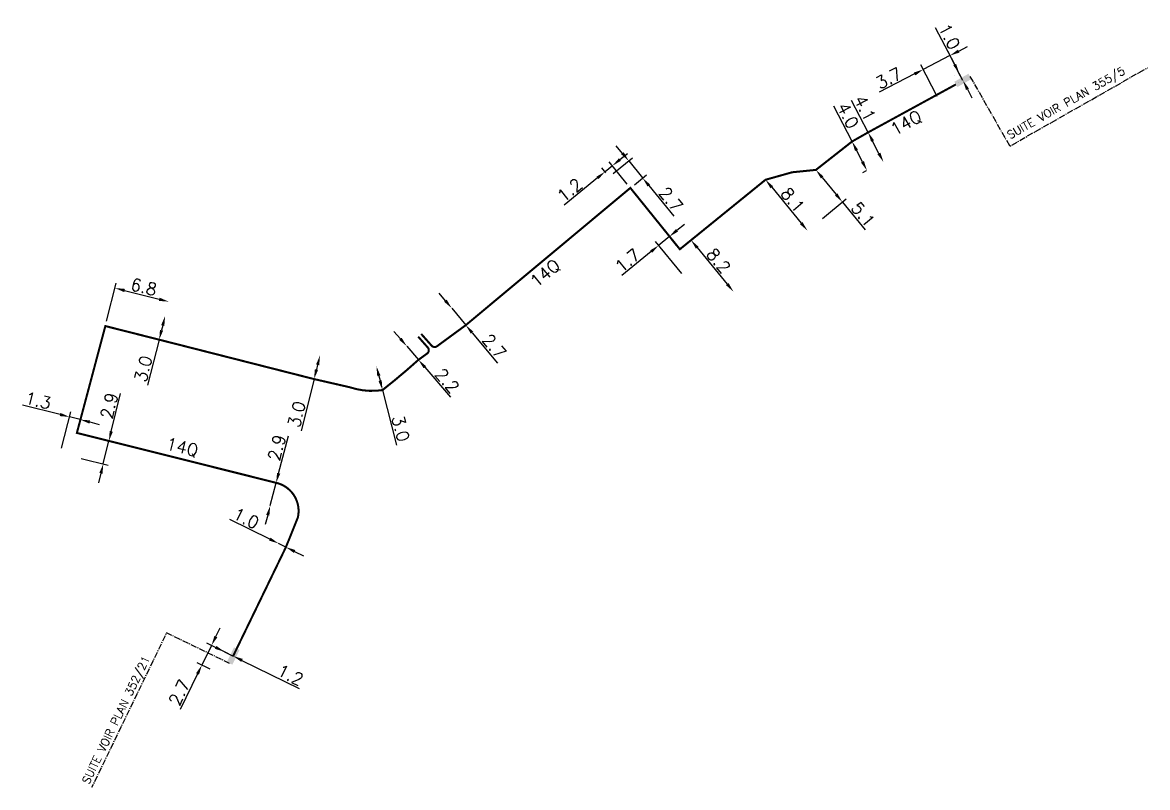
# Model space of a CAD drawing. Header units: millimetres. Extents: x 160285 to 161000, y 122000 to 122644.
# Drawn here: x 160285 to 160423, y 122101.2 to 122195 of the extents above; entities that cross this region are included whole.
import ezdxf
from ezdxf.enums import TextEntityAlignment as Align

# ---------------------------------------------------------------- set-up
doc = ezdxf.new("R2010")
doc.units = ezdxf.units.MM
doc.header["$MEASUREMENT"] = 0
doc.header["$PDMODE"] = 34
doc.linetypes.add('CENTER2', pattern=[1.125, 0.75, -0.125, 0.125, -0.125])
doc.linetypes.add('S_ST', pattern=[14, 8, -1.5, 0, -1.5, 0, -1.5, 0, -1.5])
doc.layers.get('0').update_dxf_attribs({"linetype": 'CONTINUOUS'})
doc.layers.get('Defpoints').update_dxf_attribs({"linetype": 'CONTINUOUS'})
for name, color, linetype in [('S_100', 5, 'CONTINUOUS'), ('S_300', 7, 'CONTINUOUS'), ('S_930', 7, 'CONTINUOUS')]:
    doc.layers.add(name, color=color, linetype=linetype)
doc.styles.get("Standard").update_dxf_attribs({"font": 'ROMANS.SHX'})
doc.dimstyles.get("Standard").update_dxf_attribs({"dimscale": 0, "dimtxt": 1.5, "dimasz": 1.2, "dimexe": 0.625, "dimexo": 0.625, "dimgap": 0.25, "dimtad": 1, "dimdec": 1, "dimzin": 0, "dimdsep": 46, "dimtxsty": 'Standard', "dimcen": -0.5, "dimdle": 1, "dimadec": 0, "dimazin": 0, "dimtfac": 0.8, "dimtdec": 1, "dimtmove": 0, "dimatfit": 3, "dimfxl": 0, "dimtolj": 1, "dimtzin": 0, "dimarcsym": 0})

# ---------------------------------------------------------------- blocks, each defined once
blk = doc.blocks.new('*D35')
at = {"layer": 'Defpoints', "color": 0, "linetype": 'Continuous', "transparency": 16777216}
for p in [(160316.42, 122131.1), (160316.42, 122131.1), (160317.32, 122130.65)]:
    blk.add_point(p, dxfattribs=at)
at = {"layer": 'S_100', "color": 0, "linetype": 'Continuous', "lineweight": -2, "transparency": 16777216}
for p, q in [((160315.34, 122131.63), (160310.46, 122134.05)), ((160317.32, 122130.65), (160316.42, 122131.1)), ((160318.39, 122130.12), (160319.46, 122129.58))]:
    blk.add_line(p, q, dxfattribs=at)
at = {"layer": 'S_100', "color": 0, "linetype": 'Continuous', "transparency": 16777216}
for points in [[(160315.43, 122131.81), (160315.26, 122131.45), (160316.42, 122131.1)], [(160318.48, 122130.3), (160318.3, 122129.94), (160317.32, 122130.65)]]:
    blk.add_solid(points, dxfattribs=at)
at = {"layer": 'S_100', "color": 0, "linetype": 'Continuous', "transparency": 16777216, "insert": (160312.44, 122134.19), "char_height": 1.5, "attachment_point": 5, "rotation": 333.598}
blk.add_mtext('\\A1;1.0', dxfattribs=at)
blk = doc.blocks.new('*D36')
at = {"layer": 'Defpoints', "color": 0, "linetype": 'Continuous', "transparency": 16777216}
for p in [(160316.12, 122138.54), (160315.4, 122135.74), (160315.4, 122135.74)]:
    blk.add_point(p, dxfattribs=at)
at = {"layer": 'S_100', "color": 0, "linetype": 'Continuous', "lineweight": -2, "transparency": 16777216}
for p, q in [((160316.42, 122139.7), (160317.62, 122144.32)), ((160315.4, 122135.74), (160316.12, 122138.54)), ((160315.09, 122134.57), (160314.79, 122133.41))]:
    blk.add_line(p, q, dxfattribs=at)
at = {"layer": 'S_100', "color": 0, "linetype": 'Continuous', "transparency": 16777216}
for points in [[(160316.23, 122139.75), (160316.62, 122139.65), (160316.12, 122138.54)], [(160314.9, 122134.62), (160315.29, 122134.52), (160315.4, 122135.74)]]:
    blk.add_solid(points, dxfattribs=at)
at = {"layer": 'S_100', "color": 0, "linetype": 'Continuous', "transparency": 16777216, "insert": (160316.2, 122142.85), "char_height": 1.5, "attachment_point": 5, "rotation": 75.4763}
blk.add_mtext('\\A1;2.9', dxfattribs=at)
blk = doc.blocks.new('*D37')
at = {"layer": 'Defpoints', "color": 0, "linetype": 'Continuous', "transparency": 16777216}
for p in [(160302.96, 122160.75), (160302.96, 122160.75), (160295.18, 122157.76)]:
    blk.add_point(p, dxfattribs=at)
at = {"layer": 'S_100', "color": 0, "linetype": 'Continuous', "lineweight": -2, "transparency": 16777216}
for p, q in [((160295.34, 122158.36), (160296.52, 122163.03)), ((160297.53, 122162.12), (160301.79, 122161.05))]:
    blk.add_line(p, q, dxfattribs=at)
at = {"layer": 'S_100', "color": 0, "linetype": 'Continuous', "transparency": 16777216}
for points in [[(160297.58, 122162.32), (160297.48, 122161.93), (160296.36, 122162.42)], [(160301.84, 122161.24), (160301.74, 122160.85), (160302.96, 122160.75)]]:
    blk.add_solid(points, dxfattribs=at)
at = {"layer": 'S_100', "color": 0, "linetype": 'Continuous', "transparency": 16777216, "insert": (160299.9, 122162.55), "char_height": 1.5, "attachment_point": 5, "rotation": 345.7975}
blk.add_mtext('\\A1;6.8', dxfattribs=at)
blk = doc.blocks.new('*D38')
at = {"layer": 'Defpoints', "color": 0, "linetype": 'Continuous', "transparency": 16777216}
for p in [(160302.51, 122159), (160302.51, 122159), (160301.78, 122156.09)]:
    blk.add_point(p, dxfattribs=at)
at = {"layer": 'S_100', "color": 0, "linetype": 'Continuous', "lineweight": -2, "transparency": 16777216}
for p, q in [((160302.22, 122157.83), (160302.07, 122157.25)), ((160301.78, 122156.09), (160300.36, 122150.51))]:
    blk.add_line(p, q, dxfattribs=at)
at = {"layer": 'S_100', "color": 0, "linetype": 'Continuous', "transparency": 16777216}
for points in [[(160302.02, 122157.88), (160302.41, 122157.78), (160302.51, 122159)], [(160301.88, 122157.3), (160302.26, 122157.2), (160301.78, 122156.09)]]:
    blk.add_solid(points, dxfattribs=at)
at = {"layer": 'S_100', "color": 0, "linetype": 'Continuous', "transparency": 16777216, "insert": (160299.84, 122152.52), "char_height": 1.5, "attachment_point": 5, "rotation": 75.7975}
blk.add_mtext('\\A1;3.0', dxfattribs=at)
blk = doc.blocks.new('*D39')
at = {"layer": 'Defpoints', "color": 0, "linetype": 'Continuous', "transparency": 16777216}
for p in [(160321.5, 122154.17), (160321.5, 122154.17), (160320.77, 122151.26)]:
    blk.add_point(p, dxfattribs=at)
at = {"layer": 'S_100', "color": 0, "linetype": 'Continuous', "lineweight": -2, "transparency": 16777216}
for p, q in [((160321.21, 122153.01), (160321.06, 122152.43)), ((160320.77, 122151.26), (160319.17, 122144.93))]:
    blk.add_line(p, q, dxfattribs=at)
at = {"layer": 'S_100', "color": 0, "linetype": 'Continuous', "transparency": 16777216}
for points in [[(160321.02, 122153.06), (160321.4, 122152.96), (160321.5, 122154.17)], [(160320.87, 122152.48), (160321.26, 122152.38), (160320.77, 122151.26)]]:
    blk.add_solid(points, dxfattribs=at)
at = {"layer": 'S_100', "color": 0, "linetype": 'Continuous', "transparency": 16777216, "insert": (160318.64, 122146.94), "char_height": 1.5, "attachment_point": 5, "rotation": 75.8092}
blk.add_mtext('\\A1;3.0', dxfattribs=at)
blk = doc.blocks.new('*D40')
at = {"layer": 'Defpoints', "color": 0, "linetype": 'Continuous', "transparency": 16777216}
for p in [(160328.42, 122152.82), (160328.42, 122152.82), (160329.16, 122149.91)]:
    blk.add_point(p, dxfattribs=at)
at = {"layer": 'S_100', "color": 0, "linetype": 'Continuous', "lineweight": -2, "transparency": 16777216}
for p, q in [((160328.72, 122151.65), (160328.87, 122151.07)), ((160329.16, 122149.91), (160330.87, 122143.17))]:
    blk.add_line(p, q, dxfattribs=at)
at = {"layer": 'S_100', "color": 0, "linetype": 'Continuous', "transparency": 16777216}
for points in [[(160328.91, 122151.7), (160328.52, 122151.6), (160328.42, 122152.82)], [(160329.06, 122151.12), (160328.67, 122151.02), (160329.16, 122149.91)]]:
    blk.add_solid(points, dxfattribs=at)
at = {"layer": 'S_100', "color": 0, "linetype": 'Continuous', "transparency": 16777216, "insert": (160331.39, 122145.19), "char_height": 1.5, "attachment_point": 5, "rotation": 284.2667}
blk.add_mtext('\\A1;3.0', dxfattribs=at)
blk = doc.blocks.new('*D41')
at = {"layer": 'Defpoints', "color": 0, "linetype": 'Continuous', "transparency": 16777216}
for p in [(160337.65, 122159.95), (160337.65, 122159.95), (160339.37, 122157.87)]:
    blk.add_point(p, dxfattribs=at)
at = {"layer": 'S_100', "color": 0, "linetype": 'Continuous', "lineweight": -2, "transparency": 16777216}
for p, q in [((160336.88, 122160.87), (160336.11, 122161.79)), ((160337.65, 122159.95), (160339.37, 122157.87)), ((160340.14, 122156.95), (160343.24, 122153.23))]:
    blk.add_line(p, q, dxfattribs=at)
at = {"layer": 'S_100', "color": 0, "linetype": 'Continuous', "transparency": 16777216}
for points in [[(160337.03, 122161), (160336.72, 122160.74), (160337.65, 122159.95)], [(160340.3, 122157.08), (160339.99, 122156.83), (160339.37, 122157.87)]]:
    blk.add_solid(points, dxfattribs=at)
at = {"layer": 'S_100', "color": 0, "linetype": 'Continuous', "transparency": 16777216, "insert": (160342.85, 122155.27), "char_height": 1.5, "attachment_point": 5, "rotation": 309.8219}
blk.add_mtext('\\A1;2.7', dxfattribs=at)
blk = doc.blocks.new('*D42')
at = {"layer": 'Defpoints', "color": 0, "linetype": 'Continuous', "transparency": 16777216}
for p in [(160356.45, 122176.69), (160356.96, 122176.06), (160359.55, 122174.7)]:
    blk.add_point(p, dxfattribs=at)
at = {"layer": 'S_100', "color": 0, "linetype": 'Continuous', "lineweight": -2, "transparency": 16777216}
for p, q in [((160358.27, 122178.17), (160359.2, 122178.93)), ((160359.16, 122175.18), (160356.94, 122177.9)), ((160356.56, 122176.55), (160356.05, 122177.17)), ((160357.34, 122177.41), (160356.45, 122176.69)), ((160355.52, 122175.93), (160351.43, 122172.59))]:
    blk.add_line(p, q, dxfattribs=at)
at = {"layer": 'S_100', "color": 0, "linetype": 'Continuous', "transparency": 16777216}
for points in [[(160358.14, 122178.33), (160358.39, 122178.02), (160357.34, 122177.41)], [(160355.39, 122176.08), (160355.64, 122175.77), (160356.45, 122176.69)]]:
    blk.add_solid(points, dxfattribs=at)
at = {"layer": 'S_100', "color": 0, "linetype": 'Continuous', "transparency": 16777216, "insert": (160352.12, 122174.45), "char_height": 1.5, "attachment_point": 5, "rotation": 39.2167}
blk.add_mtext('\\A1;1.2', dxfattribs=at)
blk = doc.blocks.new('*D43')
at = {"layer": 'Defpoints', "color": 0, "linetype": 'Continuous', "transparency": 16777216}
for p in [(160363.02, 122167.65), (160365.62, 122167.18), (160366.25, 122163.74)]:
    blk.add_point(p, dxfattribs=at)
at = {"layer": 'S_100', "color": 0, "linetype": 'Continuous', "lineweight": -2, "transparency": 16777216}
for p, q in [((160365.22, 122167.66), (160363.93, 122169.22)), ((160365.26, 122169.5), (160366.18, 122170.26)), ((160365.85, 122164.22), (160362.62, 122168.14)), ((160364.33, 122168.73), (160363.02, 122167.65)), ((160362.09, 122166.89), (160358.52, 122163.95))]:
    blk.add_line(p, q, dxfattribs=at)
at = {"layer": 'S_100', "color": 0, "linetype": 'Continuous', "transparency": 16777216}
for points in [[(160365.13, 122169.65), (160365.39, 122169.34), (160364.33, 122168.73)], [(160361.97, 122167.05), (160362.22, 122166.74), (160363.02, 122167.65)]]:
    blk.add_solid(points, dxfattribs=at)
at = {"layer": 'S_100', "color": 0, "linetype": 'Continuous', "transparency": 16777216, "insert": (160359.21, 122165.81), "char_height": 1.5, "attachment_point": 5, "rotation": 39.4893}
blk.add_mtext('\\A1;1.7', dxfattribs=at)
blk = doc.blocks.new('*D44')
at = {"layer": 'Defpoints', "color": 0, "linetype": 'Continuous', "transparency": 16777216}
for p in [(160365.62, 122167.18), (160372.2, 122161.97), (160372.2, 122161.97)]:
    blk.add_point(p, dxfattribs=at)
at = {"layer": 'S_100', "color": 0, "linetype": 'Continuous', "lineweight": -2, "transparency": 16777216}
for p, q in [((160366.1, 122167.57), (160367.46, 122168.7)), ((160367.74, 122167.38), (160371.43, 122162.9))]:
    blk.add_line(p, q, dxfattribs=at)
at = {"layer": 'S_100', "color": 0, "linetype": 'Continuous', "transparency": 16777216}
for points in [[(160367.9, 122167.5), (160367.59, 122167.25), (160366.98, 122168.3)], [(160371.59, 122163.03), (160371.28, 122162.77), (160372.2, 122161.97)]]:
    blk.add_solid(points, dxfattribs=at)
at = {"layer": 'S_100', "color": 0, "linetype": 'Continuous', "transparency": 16777216, "insert": (160370.36, 122165.77), "char_height": 1.5, "attachment_point": 5, "rotation": 309.4893}
blk.add_mtext('\\A1;8.2', dxfattribs=at)
blk = doc.blocks.new('*D45')
at = {"layer": 'Defpoints', "color": 0, "linetype": 'Continuous', "transparency": 16777216}
for p in [(160290.8, 122146.62), (160291.69, 122144.66), (160289.67, 122142.17)]:
    blk.add_point(p, dxfattribs=at)
at = {"layer": 'S_100', "color": 0, "linetype": 'Continuous', "lineweight": -2, "transparency": 16777216}
for p, q in [((160289.63, 122146.91), (160285.02, 122148.08)), ((160289.82, 122142.77), (160290.95, 122147.23)), ((160292.1, 122146.29), (160290.8, 122146.62)), ((160291.85, 122145.27), (160292.26, 122146.9)), ((160293.27, 122146), (160294.43, 122145.7))]:
    blk.add_line(p, q, dxfattribs=at)
at = {"layer": 'S_100', "color": 0, "linetype": 'Continuous', "transparency": 16777216}
for points in [[(160289.68, 122147.11), (160289.59, 122146.72), (160290.8, 122146.62)], [(160293.32, 122146.19), (160293.22, 122145.8), (160292.1, 122146.29)]]:
    blk.add_solid(points, dxfattribs=at)
at = {"layer": 'S_100', "color": 0, "linetype": 'Continuous', "transparency": 16777216, "insert": (160286.93, 122148.63), "char_height": 1.5, "attachment_point": 5, "rotation": 345.7975}
blk.add_mtext('\\A1;1.3', dxfattribs=at)
blk = doc.blocks.new('*D46')
at = {"layer": 'Defpoints', "color": 0, "linetype": 'Continuous', "transparency": 16777216}
for p in [(160376.12, 122175.7), (160381.27, 122169.45), (160381.27, 122169.45)]:
    blk.add_point(p, dxfattribs=at)
at = {"layer": 'S_100', "color": 0, "linetype": 'Continuous', "lineweight": -2, "transparency": 16777216}
blk.add_line((160376.88, 122174.78), (160380.51, 122170.38), dxfattribs=at)
at = {"layer": 'S_100', "color": 0, "linetype": 'Continuous', "transparency": 16777216}
for points in [[(160377.04, 122174.91), (160376.73, 122174.65), (160376.12, 122175.7)], [(160380.66, 122170.51), (160380.35, 122170.25), (160381.27, 122169.45)]]:
    blk.add_solid(points, dxfattribs=at)
at = {"layer": 'S_100', "color": 0, "linetype": 'Continuous', "transparency": 16777216, "insert": (160379.47, 122173.21), "char_height": 1.5, "attachment_point": 5, "rotation": 309.4893}
blk.add_mtext('\\A1;8.1', dxfattribs=at)
blk = doc.blocks.new('*D47')
at = {"layer": 'Defpoints', "color": 0, "linetype": 'Continuous', "transparency": 16777216}
for p in [(160382.3, 122176.91), (160385.54, 122172.97), (160382.61, 122170.55)]:
    blk.add_point(p, dxfattribs=at)
at = {"layer": 'S_100', "color": 0, "linetype": 'Continuous', "lineweight": -2, "transparency": 16777216}
for p, q in [((160383.06, 122175.98), (160384.78, 122173.9)), ((160383.09, 122170.95), (160386.03, 122173.37)), ((160385.54, 122172.97), (160388.35, 122169.57))]:
    blk.add_line(p, q, dxfattribs=at)
at = {"layer": 'S_100', "color": 0, "linetype": 'Continuous', "transparency": 16777216}
for points in [[(160383.22, 122176.11), (160382.91, 122175.86), (160382.3, 122176.91)], [(160384.94, 122174.03), (160384.63, 122173.77), (160385.54, 122172.97)]]:
    blk.add_solid(points, dxfattribs=at)
at = {"layer": 'S_100', "color": 0, "linetype": 'Continuous', "transparency": 16777216, "insert": (160388.1, 122171.44), "char_height": 1.5, "attachment_point": 5, "rotation": 309.4893}
blk.add_mtext('\\A1;5.1', dxfattribs=at)
blk = doc.blocks.new('*D48')
at = {"layer": 'Defpoints', "color": 0, "linetype": 'Continuous', "transparency": 16777216}
for p in [(160386.73, 122180.39), (160388.56, 122176.83), (160389.02, 122177.07)]:
    blk.add_point(p, dxfattribs=at)
at = {"layer": 'S_100', "color": 0, "linetype": 'Continuous', "lineweight": -2, "transparency": 16777216}
for p, q in [((160386.73, 122180.39), (160384.49, 122184.74)), ((160388.01, 122177.9), (160387.28, 122179.32)), ((160388.46, 122176.78), (160388, 122176.55))]:
    blk.add_line(p, q, dxfattribs=at)
at = {"layer": 'S_100', "color": 0, "linetype": 'Continuous', "transparency": 16777216}
for points in [[(160387.46, 122179.41), (160387.1, 122179.23), (160386.73, 122180.39)], [(160388.19, 122177.99), (160387.83, 122177.81), (160388.56, 122176.83)]]:
    blk.add_solid(points, dxfattribs=at)
at = {"layer": 'S_100', "color": 0, "linetype": 'Continuous', "transparency": 16777216, "insert": (160386.22, 122183.58), "char_height": 1.5, "attachment_point": 5, "rotation": 297.2}
blk.add_mtext('\\A1;4.0', dxfattribs=at)
blk = doc.blocks.new('*D49')
at = {"layer": 'Defpoints', "color": 0, "linetype": 'Continuous', "transparency": 16777216}
for p in [(160388.7, 122181.51), (160390.58, 122177.87), (160390.58, 122177.87)]:
    blk.add_point(p, dxfattribs=at)
at = {"layer": 'S_100', "color": 0, "linetype": 'Continuous', "lineweight": -2, "transparency": 16777216}
for p, q in [((160388.7, 122181.51), (160386.68, 122185.44)), ((160390.03, 122178.93), (160389.25, 122180.45))]:
    blk.add_line(p, q, dxfattribs=at)
at = {"layer": 'S_100', "color": 0, "linetype": 'Continuous', "transparency": 16777216}
for points in [[(160389.43, 122180.54), (160389.07, 122180.36), (160388.7, 122181.51)], [(160390.21, 122179.03), (160389.85, 122178.84), (160390.58, 122177.87)]]:
    blk.add_solid(points, dxfattribs=at)
at = {"layer": 'S_100', "color": 0, "linetype": 'Continuous', "transparency": 16777216, "insert": (160388.31, 122184.47), "char_height": 1.5, "attachment_point": 5, "rotation": 297.2}
blk.add_mtext('\\A1;4.1', dxfattribs=at)
blk = doc.blocks.new('*D50')
at = {"layer": 'Defpoints', "color": 0, "linetype": 'Continuous', "transparency": 16777216}
for p in [(160359.35, 122178.01), (160356.96, 122176.06), (160359.55, 122174.7)]:
    blk.add_point(p, dxfattribs=at)
at = {"layer": 'S_100', "color": 0, "linetype": 'Continuous', "lineweight": -2, "transparency": 16777216}
for p, q in [((160358.59, 122178.94), (160357.83, 122179.87)), ((160357.44, 122176.46), (160359.83, 122178.41)), ((160359.35, 122178.01), (160361.05, 122175.92)), ((160360.04, 122175.09), (160361.54, 122176.32)), ((160361.81, 122174.99), (160364.87, 122171.24))]:
    blk.add_line(p, q, dxfattribs=at)
at = {"layer": 'S_100', "color": 0, "linetype": 'Continuous', "transparency": 16777216}
for points in [[(160358.74, 122179.07), (160358.43, 122178.82), (160359.35, 122178.01)], [(160361.97, 122175.12), (160361.66, 122174.87), (160361.05, 122175.92)]]:
    blk.add_solid(points, dxfattribs=at)
at = {"layer": 'S_100', "color": 0, "linetype": 'Continuous', "transparency": 16777216, "insert": (160364.5, 122173.29), "char_height": 1.5, "attachment_point": 5, "rotation": 309.2167}
blk.add_mtext('\\A1;2.7', dxfattribs=at)
blk = doc.blocks.new('*D51')
at = {"layer": 'Defpoints', "color": 0, "linetype": 'Continuous', "transparency": 16777216}
for p in [(160332.14, 122155.29), (160332.14, 122155.29), (160333.57, 122153.62)]:
    blk.add_point(p, dxfattribs=at)
at = {"layer": 'S_100', "color": 0, "linetype": 'Continuous', "lineweight": -2, "transparency": 16777216}
for p, q in [((160331.36, 122156.2), (160330.57, 122157.11)), ((160332.14, 122155.29), (160333.57, 122153.62)), ((160334.36, 122152.71), (160337.51, 122149.04))]:
    blk.add_line(p, q, dxfattribs=at)
at = {"layer": 'S_100', "color": 0, "linetype": 'Continuous', "transparency": 16777216}
for points in [[(160331.51, 122156.33), (160331.2, 122156.07), (160332.14, 122155.29)], [(160334.51, 122152.84), (160334.2, 122152.58), (160333.57, 122153.62)]]:
    blk.add_solid(points, dxfattribs=at)
at = {"layer": 'S_100', "color": 0, "linetype": 'Continuous', "transparency": 16777216, "insert": (160337.08, 122151.07), "char_height": 1.5, "attachment_point": 5, "rotation": 310.6897}
blk.add_mtext('\\A1;2.2', dxfattribs=at)
blk = doc.blocks.new('*D52')
at = {"layer": 'Defpoints', "color": 0, "linetype": 'Continuous', "transparency": 16777216}
for p in [(160293.17, 122144.29), (160291.61, 122141.69), (160294.93, 122140.87)]:
    blk.add_point(p, dxfattribs=at)
at = {"layer": 'S_100', "color": 0, "linetype": 'Continuous', "lineweight": -2, "transparency": 16777216}
for p, q in [((160295.91, 122144.85), (160297.05, 122149.48)), ((160293.78, 122144.14), (160296.23, 122143.54)), ((160294.93, 122140.87), (160295.62, 122143.69)), ((160292.22, 122141.54), (160295.53, 122140.72)), ((160294.64, 122139.71), (160294.35, 122138.54))]:
    blk.add_line(p, q, dxfattribs=at)
at = {"layer": 'S_100', "color": 0, "linetype": 'Continuous', "transparency": 16777216}
for points in [[(160295.71, 122144.9), (160296.1, 122144.8), (160295.62, 122143.69)], [(160294.44, 122139.75), (160294.83, 122139.66), (160294.93, 122140.87)]]:
    blk.add_solid(points, dxfattribs=at)
at = {"layer": 'S_100', "color": 0, "linetype": 'Continuous', "transparency": 16777216, "insert": (160295.65, 122147.99), "char_height": 1.5, "attachment_point": 5, "rotation": 76.1251}
blk.add_mtext('\\A1;2.9', dxfattribs=at)
blk = doc.blocks.new('*D53')
at = {"layer": 'Defpoints', "color": 0, "linetype": 'Continuous', "transparency": 16777216}
for p in [(160395.46, 122189.22), (160400.33, 122187.87), (160397.45, 122185.38)]:
    blk.add_point(p, dxfattribs=at)
at = {"layer": 'S_300', "color": 0, "linetype": 'Continuous', "lineweight": -2, "transparency": 16777216}
for p, q in [((160400.04, 122188.42), (160398.46, 122191.48)), ((160399.81, 122191.48), (160400.88, 122192.03)), ((160398.74, 122190.93), (160395.46, 122189.22)), ((160394.39, 122188.67), (160390.06, 122186.43)), ((160397.16, 122185.93), (160395.17, 122189.78))]:
    blk.add_line(p, q, dxfattribs=at)
at = {"layer": 'S_300', "color": 0, "linetype": 'Continuous', "transparency": 16777216}
for points in [[(160399.72, 122191.66), (160399.9, 122191.3), (160398.74, 122190.93)], [(160394.3, 122188.85), (160394.49, 122188.49), (160395.46, 122189.22)]]:
    blk.add_solid(points, dxfattribs=at)
at = {"layer": 'S_300', "color": 0, "linetype": 'Continuous', "transparency": 16777216, "insert": (160391.22, 122188.15), "char_height": 1.5, "attachment_point": 5, "rotation": 27.3885}
blk.add_mtext('\\A1;3.7', dxfattribs=at)
blk = doc.blocks.new('*D54')
at = {"layer": 'Defpoints', "color": 0, "linetype": 'Continuous', "transparency": 16777216}
for p in [(160399.87, 122188.75), (160400.33, 122187.87), (160400.33, 122187.87)]:
    blk.add_point(p, dxfattribs=at)
at = {"layer": 'S_300', "color": 0, "linetype": 'Continuous', "lineweight": -2, "transparency": 16777216}
for p, q in [((160399.32, 122189.82), (160396.98, 122194.33)), ((160400.33, 122187.87), (160399.87, 122188.75)), ((160399.32, 122188.47), (160399.32, 122188.47)), ((160399.78, 122187.58), (160399.78, 122187.58)), ((160400.88, 122186.8), (160401.43, 122185.73))]:
    blk.add_line(p, q, dxfattribs=at)
at = {"layer": 'S_300', "color": 0, "linetype": 'Continuous', "transparency": 16777216}
for points in [[(160399.5, 122189.91), (160399.14, 122189.73), (160399.87, 122188.75)], [(160401.06, 122186.89), (160400.7, 122186.71), (160400.33, 122187.87)]]:
    blk.add_solid(points, dxfattribs=at)
at = {"layer": 'S_300', "color": 0, "linetype": 'Continuous', "transparency": 16777216, "insert": (160398.66, 122193.27), "char_height": 1.5, "attachment_point": 5, "rotation": 297.3885}
blk.add_mtext('\\A1;1.0', dxfattribs=at)
blk = doc.blocks.new('S_300_01')
at = {"color": 0, "linetype": 'Continuous'}
blk.add_solid([(-1, 0.75), (-1, 0), (1, 0.75), (1, 0)], dxfattribs=at)
at = {"color": 0, "linetype": 'Continuous', "width": 0.75, "flags": 3}
for tag, p in [('DEF_LEG', (-0.05, -4.63)), ('DEF_COUP', (-0.05, -7.13)), ('DEF_TYPE', (-0.05, -9.63))]:
    blk.add_attdef(tag, text='', height=1.2, dxfattribs=at).set_placement(p, align=Align.MIDDLE)
blk = doc.blocks.new('*D55')
at = {"layer": 'Defpoints', "color": 0, "linetype": 'Continuous', "transparency": 16777216}
for p in [(160310.85, 122117.3), (160307.01, 122116.18), (160308.59, 122115.4)]:
    blk.add_point(p, dxfattribs=at)
at = {"layer": 'S_300', "color": 0, "linetype": 'Continuous', "lineweight": -2, "transparency": 16777216}
for p, q in [((160308.73, 122119.68), (160309.26, 122120.75)), ((160308.2, 122118.6), (160307.01, 122116.18)), ((160310.29, 122117.57), (160307.64, 122118.88)), ((160308.02, 122115.68), (160306.45, 122116.45)), ((160306.48, 122115.1), (160304.35, 122110.75))]:
    blk.add_line(p, q, dxfattribs=at)
at = {"layer": 'S_300', "color": 0, "linetype": 'Continuous', "transparency": 16777216}
for points in [[(160308.55, 122119.77), (160308.91, 122119.59), (160308.2, 122118.6)], [(160306.3, 122115.19), (160306.66, 122115.01), (160307.01, 122116.18)]]:
    blk.add_solid(points, dxfattribs=at)
at = {"layer": 'S_300', "color": 0, "linetype": 'Continuous', "transparency": 16777216, "insert": (160304.25, 122112.83), "char_height": 1.5, "attachment_point": 5, "rotation": 63.8232}
blk.add_mtext('\\A1;2.7', dxfattribs=at)
blk = doc.blocks.new('*D56')
at = {"layer": 'Defpoints', "color": 0, "linetype": 'Continuous', "transparency": 16777216}
for p in [(160309.78, 122117.83), (160309.78, 122117.83), (160310.85, 122117.3)]:
    blk.add_point(p, dxfattribs=at)
at = {"layer": 'S_300', "color": 0, "linetype": 'Continuous', "lineweight": -2, "transparency": 16777216}
for p, q in [((160308.7, 122118.36), (160307.62, 122118.89)), ((160309.78, 122117.83), (160310.85, 122117.3)), ((160311.93, 122116.77), (160318.96, 122113.31))]:
    blk.add_line(p, q, dxfattribs=at)
at = {"layer": 'S_300', "color": 0, "linetype": 'Continuous', "transparency": 16777216}
for points in [[(160308.79, 122118.54), (160308.61, 122118.18), (160309.78, 122117.83)], [(160312.02, 122116.95), (160311.84, 122116.59), (160310.85, 122117.3)]]:
    blk.add_solid(points, dxfattribs=at)
at = {"layer": 'S_300', "color": 0, "linetype": 'Continuous', "transparency": 16777216, "insert": (160317.86, 122114.97), "char_height": 1.5, "attachment_point": 5, "rotation": 333.8232}
blk.add_mtext('\\A1;1.2', dxfattribs=at)

msp = doc.modelspace()

# ---------------------------------------------------------------- linework, layer by layer
at = {"layer": 'S_100', "linetype": 'S_ST', "const_width": 0.25, "flags": 128}
for points in [[(160333.9, 122156.8), (160335.18, 122155.36, 0.387446), (160335.85, 122155.29), (160339.37, 122157.87), (160359.55, 122174.7), (160365.62, 122167.18), (160376.12, 122175.7), (160379.39, 122176.62), (160382.3, 122176.91), (160386.73, 122180.39), (160388.7, 122181.51), (160399.46, 122187.39)], [(160310.85, 122117.3), (160317.32, 122130.65), (160318.78, 122134.28, 0.41508), (160316.12, 122138.54), (160291.69, 122144.66), (160295.18, 122157.76), (160301.78, 122156.09), (160320.77, 122151.26), (160325.18, 122150.25, 0.119657), (160329.16, 122149.91, 0.015945), (160333.57, 122153.62), (160334.64, 122154.4, 0.441498), (160334.71, 122155.13), (160333.53, 122156.47)]]:
    msp.add_lwpolyline(points, format="xyb", dxfattribs=at)
at = {"layer": 'S_930', "linetype": 'CENTER2', "flags": 128}
for points in [[(160401.19, 122188.38), (160406.07, 122179.82), (160422.96, 122189.44)], [(160310.42, 122116.4), (160302.68, 122120.14), (160293.5, 122101.18)]]:
    msp.add_lwpolyline(points, dxfattribs=at)

# ---------------------------------------------------------------- block references
at = {"layer": 'S_300'}
for p, rotation in [((160400.51, 122187.56), 29.66499575802996), ((160311.19, 122117.13), 64.17846587110047)]:
    msp.add_blockref('S_300_01', p, dxfattribs=dict(at, rotation=rotation))

# ---------------------------------------------------------------- texts
at = {"layer": 'S_100', "linetype": 'Continuous'}
for rotation, p in [(29.665, (160393.39, 122182.63)), (39.8225, (160349.14, 122164.19)), (345.9508, (160304.6, 122142.85))]:
    msp.add_text('14Q', height=1.5, rotation=rotation, dxfattribs=at).set_placement(p, align=Align.MIDDLE)
at = {"layer": 'S_930', "linetype": 'Continuous'}
for s, rotation, p in [('SUITE VOIR PLAN 355/5', 29.665, (160406.1, 122180.65)), ('SUITE VOIR PLAN 352/21', 64.1785, (160293.17, 122101.5))]:
    msp.add_text(s, height=1, rotation=rotation, dxfattribs=at).set_placement(p)

# ---------------------------------------------------------------- dimensions: what is measured, and where the dimension line sits
at = {"layer": 'S_100', "linetype": 'Continuous'}
for base, p1, p2, angle, picture, middle in [((160390.58, 122177.87), (160388.7, 122181.51), (160390.58, 122177.87), 117.2, '*D49', (160387.42, 122184.01)), ((160388.56, 122176.83), (160386.73, 122180.39), (160389.02, 122177.07), 117.2, '*D48', (160385.33, 122183.12)), ((160356.4451, 122176.6871), (160359.552, 122174.6994), (160356.9555, 122176.0617), 39.2167, '*D42', (160352.7546, 122173.6754)), ((160359.35, 122178.01), (160359.55, 122174.7), (160356.96, 122176.06), 309.2167, '*D50', (160363.72, 122172.65)), ((160385.54, 122172.97), (160382.3, 122176.91), (160382.61, 122170.55), 129.4893, '*D47', (160387.33, 122170.81)), ((160381.27, 122169.45), (160376.12, 122175.7), (160381.27, 122169.45), 129.4893, '*D46', (160378.7, 122172.58)), ((160363.02, 122167.65), (160365.62, 122167.18), (160366.25, 122163.74), 39.4893, '*D43', (160359.85, 122165.04)), ((160372.2, 122161.97), (160365.62, 122167.18), (160372.2, 122161.97), 129.4893, '*D44', (160369.59, 122165.14)), ((160302.96, 122160.75), (160295.18, 122157.76), (160302.96, 122160.75), 165.7975, '*D37', (160299.66, 122161.59)), ((160337.65, 122159.95), (160339.37, 122157.87), (160337.65, 122159.95), 309.8219, '*D41', (160342.08, 122154.63)), ((160302.51, 122159), (160301.78, 122156.09), (160302.51, 122159), 255.7975, '*D38', (160300.81, 122152.27)), ((160332.14, 122155.29), (160333.57, 122153.62), (160332.14, 122155.29), 310.6897, '*D51', (160336.33, 122150.42)), ((160321.5, 122154.17), (160320.77, 122151.26), (160321.5, 122154.17), 255.8092, '*D39', (160319.61, 122146.7)), ((160328.42, 122152.82), (160329.16, 122149.91), (160328.42, 122152.82), 284.2667, '*D40', (160330.42, 122144.94)), ((160290.8, 122146.62), (160291.69, 122144.66), (160289.67, 122142.17), 345.7975, '*D45', (160286.68, 122147.66)), ((160294.93, 122140.87), (160293.17, 122144.29), (160291.61, 122141.69), 76.1251, '*D52', (160296.63, 122147.75)), ((160315.4, 122135.74), (160316.12, 122138.54), (160315.4, 122135.74), 75.4763, '*D36', (160317.17, 122142.59)), ((160316.42, 122131.1), (160317.32, 122130.65), (160316.42, 122131.1), 333.598, '*D35', (160312, 122133.29))]:
    dim = msp.add_linear_dim(base=base, p1=p1, p2=p2, angle=angle, dimstyle='Standard', override={"dimscale": 1}, dxfattribs=at)
    dim.commit()
    dim.dimension.update_dxf_attribs({"geometry": picture, "text_midpoint": middle, "dimtype": 160})
at = {"layer": 'S_300', "linetype": 'Continuous'}
for base, p1, p2, angle, picture, middle in [((160400.33, 122187.87), (160399.87, 122188.75), (160400.33, 122187.87), 117.3885, '*D54', (160397.77, 122192.81)), ((160395.46, 122189.22), (160400.33, 122187.87), (160397.45, 122185.38), 27.3885, '*D53', (160391.68, 122187.26)), ((160307.01, 122116.18), (160310.85, 122117.3), (160308.59, 122115.4), 63.8232, '*D55', (160305.15, 122112.39)), ((160309.78, 122117.83), (160310.85, 122117.3), (160309.78, 122117.83), 333.8232, '*D56', (160317.42, 122114.07))]:
    dim = msp.add_linear_dim(base=base, p1=p1, p2=p2, angle=angle, dimstyle='Standard', override={"dimscale": 1, "dimatfit": 0}, dxfattribs=at)
    dim.commit()
    dim.dimension.update_dxf_attribs({"geometry": picture, "text_midpoint": middle, "dimtype": 160})

doc.saveas('drawing.dxf')
